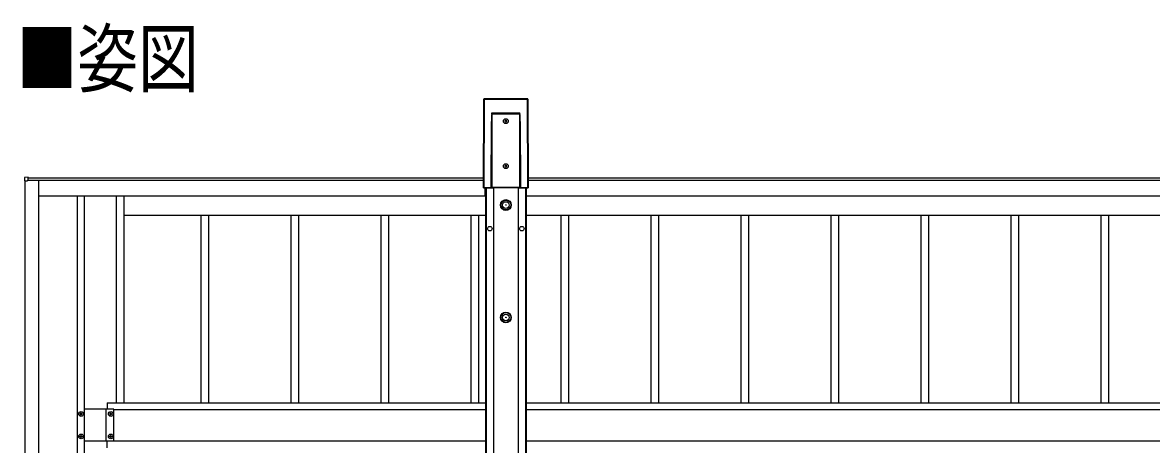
# Model space of a CAD drawing. Units: millimetres, scale not verified. Extents: x -10512 to 10512, y -7425 to 7425.
# Drawn here: x -2822 to -314, y 2142 to 3080 of the extents above; entities that cross this region are included whole.
import ezdxf
from ezdxf.enums import TextEntityAlignment as Align

# ---------------------------------------------------------------- set-up
doc = ezdxf.new("R2010")
doc.units = ezdxf.units.MM
doc.header["$LTSCALE"] = 30
doc.layers.add('0-2_USER1', color=3, linetype='Continuous')
doc.layers.add('0-4_YKK_A1', color=4, linetype='Continuous')
doc.styles.add('ＭＳ ゴシック', font='')
doc.styles.get('ＭＳ ゴシック').set_extended_font_data('MS Gothic')

msp = doc.modelspace()

# ---------------------------------------------------------------- linework, layer by layer
at = {"layer": '0-4_YKK_A1'}
for p, q in [((-1699.7, 2910.53), (-1797.21, 2910.53)), ((-1797.21, 2910.53), (-1796.73, 2910.05)), ((-1699.7, 2910.53), (-1797.21, 2910.53)), ((-1797.21, 2910.53), (-1797.21, 2910.53)), ((-1700.17, 2910.05), (-1699.7, 2910.53)), ((-1699.7, 2910.53), (-1699.7, 2910.53)), ((-1797.71, 2910.03), (-1798.34, 2712.89)), ((-1797.85, 2713.37), (-1797.23, 2909.55)), ((-1797.7, 2910.03), (-1797.71, 2910.03)), ((-1797.23, 2909.55), (-1797.7, 2910.03)), ((-1796.73, 2909.53), (-1797.36, 2713.35)), ((-1796.73, 2910.05), (-1700.17, 2910.05)), ((-1796.73, 2910.05), (-1796.73, 2909.53)), ((-1700.17, 2909.53), (-1796.73, 2909.53)), ((-1700.17, 2910.05), (-1700.17, 2909.53)), ((-1699.55, 2713.35), (-1700.17, 2909.53)), ((-1699.2, 2910.03), (-1699.68, 2909.55)), ((-1699.68, 2909.55), (-1699.05, 2713.37)), ((-1698.56, 2712.89), (-1699.2, 2910.03)), ((-1698.56, 2712.89), (-1699.2, 2910.03)), ((-1699.2, 2910.03), (-1699.2, 2910.03)), ((-1780.98, 2713.46), (-1780.51, 2860.24)), ((-1780.01, 2860.21), (-1780.48, 2713.43)), ((-1780.01, 2713.9), (-1780.01, 2860.21)), ((-1779.51, 2879.45), (-1717.39, 2879.45)), ((-1717.39, 2876.83), (-1779.51, 2876.83)), ((-1779.51, 2876.83), (-1779.51, 2713.9)), ((-1747.97, 2862.3), (-1747.97, 2863.26)), ((-1717.39, 2713.9), (-1717.39, 2876.83)), ((-1716.89, 2860.21), (-1716.89, 2713.9)), ((-1716.42, 2713.43), (-1716.89, 2860.21)), ((-1716.39, 2860.24), (-1715.92, 2713.46)), ((-1747.97, 2762.3), (-1747.97, 2763.26)), ((-2809.95, 2736.22), (-2817.48, 2735.76)), ((-2809.95, 2735.72), (-2809.95, 2736.22)), ((-2809.95, 2729.82), (-2809.95, 2735.72)), ((-2809.95, 2734.71), (-1798.27, 2734.71)), ((-1698.63, 2734.71), (1075.73, 2734.71)), ((-2817.48, 2728.02), (-2811.77, 2728.02)), ((-2816.45, 518.99), (-2816.45, 2728.02)), ((-2811.77, 2728.02), (-2811.45, 2728.02)), ((-2811.45, 2728.02), (-2811.45, 2729.22)), ((-2786.45, 2729.21), (-2811.45, 2729.21)), ((-2810.95, 2729.21), (-2810.95, 2729.52)), ((-2809.95, 2729.71), (-1798.28, 2729.71)), ((-2807.95, 2729.69), (-1798.28, 2729.69)), ((-2807.95, 2729.69), (-2807.95, 2729.21)), ((-2786.45, 552.3), (-2786.45, 2729.21)), ((-1798.34, 2712.89), (-1798.34, 2712.89)), ((-1797.36, 2712.87), (-1797.84, 2712.39)), ((-1797.84, 2712.39), (-1777.08, 2712.39)), ((-1797.84, 2712.39), (-1777.08, 2712.39)), ((-1797.84, 2712.39), (-1797.84, 2712.39)), ((-1797.36, 2713.35), (-1780.97, 2713.35)), ((-1797.36, 2713.35), (-1797.36, 2712.87)), ((-1780.04, 2712.87), (-1797.36, 2712.87)), ((-1794.45, 2694.72), (-1794.45, 2712.39)), ((-1794.45, 2694.71), (-1794.45, 2712.39)), ((-1794.45, 2709.72), (-1793.45, 2709.72)), ((-1793.45, 2712.39), (-1793.45, 919.28)), ((-1792.25, 2712.39), (-1792.25, 919.28)), ((-1780.48, 2713.43), (-1780.01, 2713.9)), ((-1779.51, 2713.4), (-1780.04, 2712.87)), ((-1779.51, 2713.9), (-1717.39, 2713.9)), ((-1779.51, 2713.9), (-1779.51, 2713.4)), ((-1717.39, 2713.4), (-1779.51, 2713.4)), ((-1777.08, 2712.39), (-1776.83, 2713.28)), ((-1776.83, 2713.28), (-1719.95, 2713.28)), ((-1775.95, 2713.28), (-1775.95, 1037.45)), ((-1720.95, 2713.28), (-1720.95, 1037.45)), ((-1719.95, 2713.28), (-1719.7, 2712.39)), ((-1719.7, 2712.39), (-1699.06, 2712.39)), ((-1719.7, 2712.39), (-1699.06, 2712.39)), ((-1717.39, 2713.9), (-1717.39, 2713.4)), ((-1716.86, 2712.87), (-1717.39, 2713.4)), ((-1716.89, 2713.9), (-1716.42, 2713.43)), ((-1699.55, 2712.87), (-1716.86, 2712.87)), ((-1715.93, 2713.35), (-1699.55, 2713.35)), ((-1704.65, 2712.39), (-1704.65, 919.28)), ((-1703.45, 2712.39), (-1703.45, 919.28)), ((-1703.45, 2709.72), (-1702.45, 2709.72)), ((-1702.45, 2694.72), (-1702.45, 2712.39)), ((-1702.45, 2694.71), (-1702.45, 2712.39)), ((-1699.55, 2712.87), (-1699.55, 2713.35)), ((-1699.06, 2712.39), (-1699.55, 2712.87)), ((-1699.06, 2712.39), (-1699.06, 2712.39)), ((-1699.05, 2713.37), (-1698.56, 2712.89)), ((-1698.62, 2729.71), (1075.72, 2729.71)), ((-1698.62, 2729.69), (1075.72, 2729.69)), ((-1698.56, 2712.89), (-1698.56, 2712.89)), ((-2786.45, 2694.71), (-1794.45, 2694.71)), ((-2701.45, 2694.71), (-2701.45, 552.3)), ((-2685.45, 2694.71), (-2685.45, 552.3)), ((-2614.45, 2694.71), (-2614.45, 2234.72)), ((-2597.45, 2694.71), (-2597.45, 2234.72)), ((-1702.45, 2694.71), (1079.55, 2694.71)), ((-2597.45, 2651.72), (-2410.35, 2651.72)), ((-2425.45, 2234.72), (-2425.45, 2651.72)), ((-2425.45, 2651.72), (-2210.35, 2651.72)), ((-2408.45, 2234.72), (-2408.45, 2651.72)), ((-2225.45, 2234.72), (-2225.45, 2651.72)), ((-2225.45, 2651.72), (-2010.35, 2651.72)), ((-2208.45, 2234.72), (-2208.45, 2651.72)), ((-2025.45, 2234.72), (-2025.45, 2651.72)), ((-2025.45, 2651.72), (-1810.35, 2651.72)), ((-2008.45, 2234.72), (-2008.45, 2651.72)), ((-1825.45, 2234.72), (-1825.45, 2651.72)), ((-1825.45, 2651.72), (-1793.45, 2651.72)), ((-1808.45, 2234.72), (-1808.45, 2651.72)), ((-1703.45, 2651.72), (-1610.35, 2651.72)), ((-1625.45, 2234.72), (-1625.45, 2651.72)), ((-1625.45, 2651.72), (-1410.35, 2651.72)), ((-1608.45, 2234.72), (-1608.45, 2651.72)), ((-1425.45, 2234.72), (-1425.45, 2651.72)), ((-1425.45, 2651.72), (-1210.35, 2651.72)), ((-1408.45, 2234.72), (-1408.45, 2651.72)), ((-1225.45, 2234.72), (-1225.45, 2651.72)), ((-1225.45, 2651.72), (-1010.35, 2651.72)), ((-1208.45, 2234.72), (-1208.45, 2651.72)), ((-1025.45, 2234.72), (-1025.45, 2651.72)), ((-1025.45, 2651.72), (-810.35, 2651.72)), ((-1008.45, 2234.72), (-1008.45, 2651.72)), ((-825.45, 2234.72), (-825.45, 2651.72)), ((-825.45, 2651.72), (-610.35, 2651.72)), ((-808.45, 2234.72), (-808.45, 2651.72)), ((-625.45, 2234.72), (-625.45, 2651.72)), ((-625.45, 2651.72), (-410.35, 2651.72)), ((-608.45, 2234.72), (-608.45, 2651.72)), ((-425.45, 2234.72), (-425.45, 2651.72)), ((-425.45, 2651.72), (-210.35, 2651.72)), ((-408.45, 2234.72), (-408.45, 2651.72)), ((-2634.45, 2234.72), (-2634.45, 2220.22)), ((-2634.45, 2234.72), (-1793.45, 2234.72)), ((-1703.45, 2234.72), (1080.55, 2234.72)), ((-2692.93, 2211.16), (-2692.93, 2212.12)), ((-2619.45, 2220.22), (-2685.45, 2220.22)), ((-2619.45, 2220.22), (-2685.45, 2220.22)), ((-2636.95, 2149.22), (-2636.95, 2220.22)), ((-2636.95, 2149.22), (-2636.95, 2220.22)), ((-2626.93, 2211.16), (-2626.93, 2212.12)), ((-2619.45, 2149.22), (-2619.45, 2220.22)), ((-2619.45, 2149.22), (-2619.45, 2220.22)), ((-2619.45, 2219.72), (-1793.45, 2219.72)), ((-1703.45, 2219.72), (1080.55, 2219.72)), ((-2692.93, 2161.16), (-2692.93, 2162.12)), ((-2626.93, 2161.16), (-2626.93, 2162.12)), ((-2619.45, 2149.22), (-2685.45, 2149.22)), ((-2619.45, 2149.22), (-2685.45, 2149.22)), ((-2634.45, 2134.72), (-2634.45, 2149.22)), ((-2619.45, 2149.72), (-1793.45, 2149.72)), ((-1703.45, 2149.72), (1080.55, 2149.72))]:
    msp.add_line(p, q, dxfattribs=at)
for points in [[(-1797.7, 2910.03), (-1798.34, 2712.89), (-1797.85, 2713.37)], [(-1779.87, 2876.86), (-1779.6, 2878.84), (-1779.51, 2879.4), (-1779.51, 2879.45)], [(-1779.51, 2876.83), (-1779.53, 2876.83), (-1779.56, 2876.83), (-1779.58, 2876.83), (-1779.6, 2876.83), (-1779.63, 2876.83), (-1779.65, 2876.83), (-1779.67, 2876.83), (-1779.69, 2876.83)], [(-1749.89, 2861.34), (-1750.85, 2861.34), (-1750.85, 2860.38), (-1749.89, 2860.38)], [(-1747.97, 2863.26), (-1748.93, 2863.26), (-1748.93, 2862.3)], [(-1747.01, 2860.38), (-1746.05, 2860.38), (-1746.05, 2861.34), (-1747.01, 2861.34)], [(-1717.21, 2876.83), (-1717.35, 2878.83), (-1717.39, 2879.4), (-1717.39, 2879.45)], [(-1717.39, 2876.83), (-1717.37, 2876.83), (-1717.34, 2876.83), (-1717.32, 2876.83), (-1717.3, 2876.83), (-1717.28, 2876.83), (-1717.25, 2876.83), (-1717.23, 2876.83), (-1717.21, 2876.83)], [(-1748.93, 2859.42), (-1748.93, 2858.46), (-1747.97, 2858.46), (-1747.97, 2859.42)], [(-1749.89, 2761.34), (-1750.85, 2761.34), (-1750.85, 2760.38), (-1749.89, 2760.38)], [(-1747.97, 2763.26), (-1748.93, 2763.26), (-1748.93, 2762.3)], [(-1747.01, 2760.38), (-1746.05, 2760.38), (-1746.05, 2761.34), (-1747.01, 2761.34)], [(-2817.95, 2735.26), (-2817.95, 2728.02), (-2817.48, 2728.02)], [(-1748.93, 2759.42), (-1748.93, 2758.46), (-1747.97, 2758.46), (-1747.97, 2759.42)], [(-2811.15, 2729.52), (-2809.95, 2729.52), (-2809.95, 2729.82)], [(-1779.51, 2713.9), (-1779.6, 2713.9), (-1779.69, 2713.9), (-1779.78, 2713.9), (-1779.85, 2713.9), (-1779.92, 2713.9), (-1779.96, 2713.9), (-1780, 2713.9), (-1780.01, 2713.9)], [(-1717.39, 2713.9), (-1717.3, 2713.9), (-1717.21, 2713.9), (-1717.12, 2713.9), (-1717.05, 2713.9), (-1716.99, 2713.9), (-1716.94, 2713.9), (-1716.91, 2713.9), (-1716.89, 2713.9)], [(-2693.89, 2209.24), (-2694.85, 2209.24), (-2694.85, 2210.2), (-2693.89, 2210.2)], [(-2692.93, 2212.12), (-2691.97, 2212.12), (-2691.97, 2211.16)], [(-2691.97, 2208.28), (-2691.97, 2207.32), (-2692.93, 2207.32), (-2692.93, 2208.28)], [(-2691.01, 2210.2), (-2690.05, 2210.2), (-2690.05, 2209.24), (-2691.01, 2209.24)], [(-2627.89, 2209.24), (-2628.85, 2209.24), (-2628.85, 2210.2), (-2627.89, 2210.2)], [(-2626.93, 2212.12), (-2625.97, 2212.12), (-2625.97, 2211.16)], [(-2625.97, 2208.28), (-2625.97, 2207.32), (-2626.93, 2207.32), (-2626.93, 2208.28)], [(-2625.01, 2210.2), (-2624.05, 2210.2), (-2624.05, 2209.24), (-2625.01, 2209.24)], [(-2693.89, 2159.24), (-2694.85, 2159.24), (-2694.85, 2160.2), (-2693.89, 2160.2)], [(-2692.93, 2162.12), (-2691.97, 2162.12), (-2691.97, 2161.16)], [(-2691.97, 2158.28), (-2691.97, 2157.32), (-2692.93, 2157.32), (-2692.93, 2158.28)], [(-2691.01, 2160.2), (-2690.05, 2160.2), (-2690.05, 2159.24), (-2691.01, 2159.24)], [(-2627.89, 2159.24), (-2628.85, 2159.24), (-2628.85, 2160.2), (-2627.89, 2160.2)], [(-2626.93, 2162.12), (-2625.97, 2162.12), (-2625.97, 2161.16)], [(-2625.97, 2158.28), (-2625.97, 2157.32), (-2626.93, 2157.32), (-2626.93, 2158.28)], [(-2625.01, 2160.2), (-2624.05, 2160.2), (-2624.05, 2159.24), (-2625.01, 2159.24)]]:
    msp.add_lwpolyline(points, dxfattribs=at)
for centre, radius in [((-1748.45, 2860.86), 5.3), ((-1748.45, 2760.86), 5.3), ((-1748.39, 2674.36), 12), ((-1748.39, 2674.36), 10.88), ((-1748.39, 2674.36), 7.48), ((-1748.39, 2674.36), 0.5), ((-1783.95, 2621.72), 5), ((-1712.95, 2621.72), 5), ((-1748.39, 2424.36), 12), ((-1748.39, 2424.36), 10.88), ((-1748.39, 2424.36), 7.48), ((-1748.39, 2424.36), 0.5), ((-2692.45, 2209.72), 5.3), ((-2626.45, 2209.72), 5.3), ((-2692.45, 2159.72), 5.3), ((-2626.45, 2159.72), 5.3)]:
    msp.add_circle(centre, radius, dxfattribs=at)
for centre, radius, start, end in [((-1797.21, 2910.03), 0.5, 90, 179.81634), ((-1797.2, 2910.03), 0.501, 90.24971, 179.75029), ((-1699.7, 2910.03), 0.5, 0.18366, 90), ((-1699.7, 2910.03), 0.501, 0.24971, 89.75029), ((-1796.72, 2909.55), 0.501, 90.24971, 179.75029), ((-1796.83, 2912.28), 2.76, 261.80183, 272.1952), ((-1700.18, 2909.55), 0.501, 0.24971, 89.75029), ((-1700.07, 2912.28), 2.76, 267.8048, 278.19817), ((-1780.4, 2857.48), 2.76, 81.80183, 92.1952), ((-1781.08, 2867.85), 9.09, 81.20266, 82.35702), ((-1338.13, 2846.87), 442.57, 175.77814, 176.1178), ((-1749.89, 2862.3), 0.96, 270, 0), ((-1749.89, 2859.42), 0.96, 0, 90), ((-1747.01, 2862.3), 0.96, 180, 270), ((-1747.01, 2859.42), 0.96, 90, 180), ((-2016.13, 2835.86), 301.89, 7.80423, 8.30085), ((-1715.82, 2867.85), 9.09, 97.64298, 98.79734), ((-1716.5, 2857.48), 2.76, 87.8048, 98.19817), ((-1749.89, 2762.3), 0.96, 270, 0), ((-1749.89, 2759.42), 0.96, 0, 90), ((-1747.01, 2762.3), 0.96, 180, 270), ((-1747.01, 2759.42), 0.96, 90, 180), ((-2817.45, 2735.26), 0.5, 93.5, 180), ((-2811.15, 2729.22), 0.3, 90, 180), ((-1797.84, 2712.89), 0.5, 179.81634, 270), ((-1797.83, 2712.89), 0.501, 180.24971, 269.75029), ((-1797.35, 2713.38), 0.501, 180.24971, 269.75029), ((-1797.46, 2716.1), 2.76, 261.80183, 272.1952), ((-1780.87, 2710.7), 2.76, 81.80183, 92.1952), ((-1780.57, 2710.59), 2.79, 88.18282, 98.39155), ((-1779.51, 2713.9), 0.501, 180.24971, 269.75029), ((-1717.39, 2713.9), 0.501, 270.24971, 359.75029), ((-1716.03, 2710.7), 2.76, 87.8048, 98.19817), ((-1716.33, 2710.59), 2.79, 81.60845, 91.81718), ((-1699.55, 2713.38), 0.501, 270.24971, 359.75029), ((-1699.44, 2716.1), 2.76, 267.8048, 278.19817), ((-1699.07, 2712.89), 0.501, 270.24971, 359.75029), ((-1699.06, 2712.89), 0.5, 270, 0.18366), ((-2693.89, 2211.16), 0.96, 270, 0), ((-2693.89, 2208.28), 0.96, 0, 90), ((-2691.01, 2211.16), 0.96, 180, 270), ((-2691.01, 2208.28), 0.96, 90, 180), ((-2627.89, 2211.16), 0.96, 270, 0), ((-2627.89, 2208.28), 0.96, 0, 90), ((-2625.01, 2211.16), 0.96, 180, 270), ((-2625.01, 2208.28), 0.96, 90, 180), ((-2693.89, 2161.16), 0.96, 270, 0), ((-2693.89, 2158.28), 0.96, 0, 90), ((-2691.01, 2161.16), 0.96, 180, 270), ((-2691.01, 2158.28), 0.96, 90, 180), ((-2627.89, 2161.16), 0.96, 270, 0), ((-2627.89, 2158.28), 0.96, 0, 90), ((-2625.01, 2161.16), 0.96, 180, 270), ((-2625.01, 2158.28), 0.96, 90, 180)]:
    msp.add_arc(centre, radius, start, end, dxfattribs=at)
for centre, major_axis, ratio, start_param, end_param in [((-1779.51, 2859.07), (0, -19.08), 0.052413, 3.5123474, 4.6513024), ((-1779.51, 2859.05), (0, -19.08), 0.026207, 3.5123474, 4.6513024), ((-1776.42, 2876.83), (0, -50), 0.061774, 4.6600291, 4.7123946), ((-1720.48, 2876.83), (0, -50), 0.061774, 1.5707907, 1.6231562), ((-1717.39, 2859.05), (0, -19.08), 0.026207, 1.6318829, 2.7708379), ((-1717.39, 2859.07), (0, -19.08), 0.052413, 1.6318829, 2.7708379), ((-1779.98, 2713.46), (-0.543, -0.848), 0.992387, 5.2824884, 5.3922079), ((-1780.04, 2713.37), (0.941, -0.042), 0.529688, 3.2789358, 4.7362857), ((-1779.98, 2713.43), (-0.293, -0.417), 0.981557, 5.3232786, 5.4329981), ((-1780.04, 2713.37), (0.185, -0.478), 0.839234, 4.3937254, 5.8510754), ((-1716.86, 2713.37), (-0.185, -0.478), 0.839234, 0.4321099, 1.8894599), ((-1716.86, 2713.37), (0.941, 0.042), 0.529688, 4.6884922, 6.1458421), ((-1716.92, 2713.43), (0.293, -0.417), 0.981557, 0.8501872, 0.9599067), ((-1716.92, 2713.46), (0.543, -0.848), 0.992387, 0.8909775, 1.0006969)]:
    msp.add_ellipse(centre, major_axis=major_axis, ratio=ratio, start_param=start_param, end_param=end_param, dxfattribs=at)

# ---------------------------------------------------------------- texts
at = {"layer": '0-2_USER1', "style": 'ＭＳ ゴシック', "width": 0.8}
msp.add_text('■姿図', height=123.8, dxfattribs=at).set_placement((-2835.96, 2901.2), align=Align.BOTTOM_LEFT)

doc.saveas('drawing.dxf')
